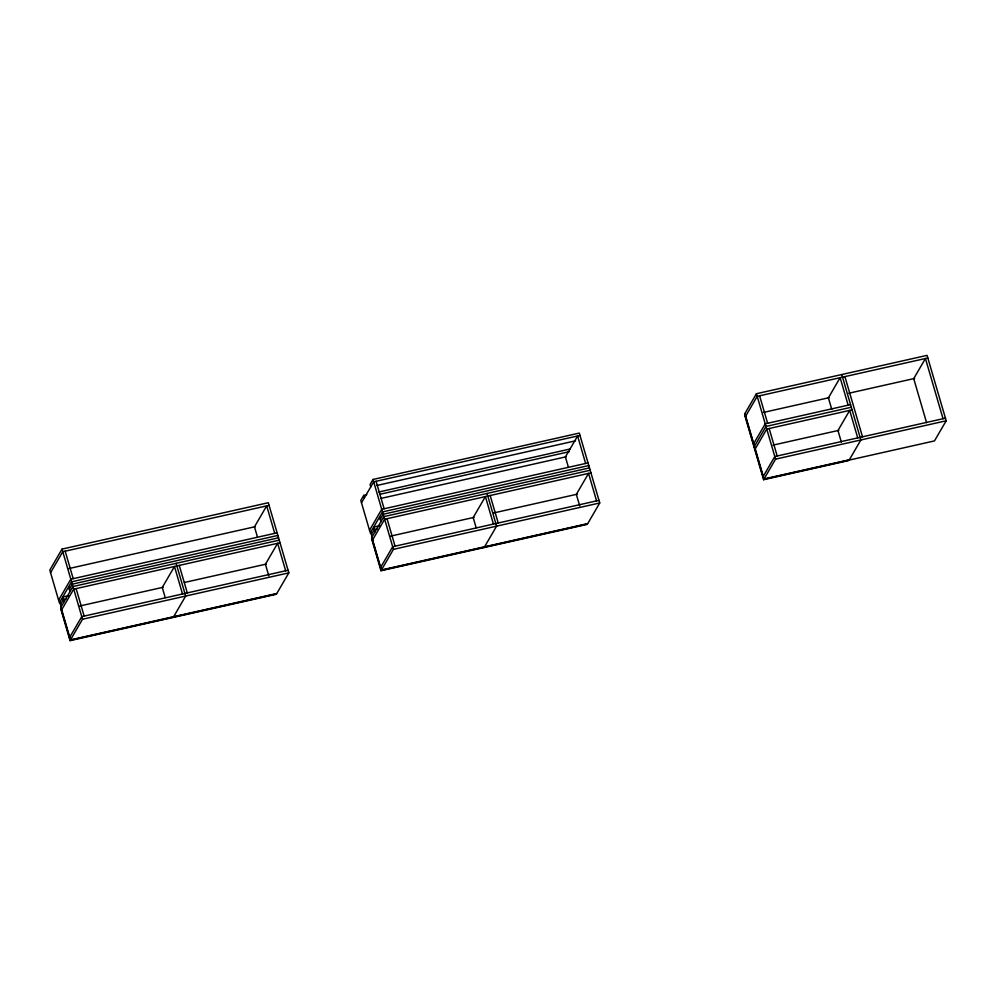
<?xml version="1.0" encoding="UTF-8"?>
<svg xmlns="http://www.w3.org/2000/svg" width="996" height="996" viewBox="0 0 996 996"><rect width="100%" height="100%" fill="white"/><g stroke="black" fill="none" stroke-linecap="round" stroke-linejoin="round"><path stroke-width="1.49" d="M279.254 540.143L72.957 586.532L60.744 607.498L70.305 640.204L276.614 593.828L288.828 572.862L268.31 502.719L62.013 549.107L49.8 570.073L59.362 602.779L71.575 581.813L277.884 535.437M50.559 572.688L62.773 551.722L269.082 505.346M58.602 600.165L70.816 579.199L277.112 532.823M60.495 604.385L63.42 599.355L66.458 598.671M69.334 589.209L72.26 584.166L278.569 537.79M61.092 607.697L60.644 608.456L70.056 640.64L172.943 617.508L173.379 616.761M61.503 610.112L73.716 589.146L280.025 542.77M69.546 637.589L81.759 616.624L288.056 570.247M70.056 640.64L82.519 619.238L62.013 549.107M366.765 494.726L363.727 495.398L360.801 500.44L370.288 532.885L382.501 511.919L588.798 465.543M590.18 470.249L383.871 516.625L371.67 537.603L381.231 570.31L587.528 523.933L599.741 502.968L579.311 433.086L373.002 479.462L370.076 484.504L370.761 486.857M361.486 502.793L373.699 481.827L579.996 435.439M369.516 530.27L381.729 509.305L588.038 462.916M371.421 534.491L374.347 529.449L377.384 528.776M380.26 519.302L383.186 514.272L589.495 467.896M372.429 540.218L384.643 519.24L590.939 472.863M380.46 567.695L392.673 546.729L598.982 500.341M484.305 546.854L483.869 547.613L380.982 570.745L393.445 549.344L373.002 479.462M756.437 393.719L744.709 413.85L763.845 479.275L934.472 440.917L946.2 420.785L927.064 355.36L756.437 393.719L775.56 459.144L763.596 479.711L848.38 460.65L848.816 459.891L764.032 478.952L754.619 446.768L754.184 447.515L763.596 479.711M745.481 416.465L757.197 396.333L927.836 357.975M753.511 443.942L765.239 423.81L850.547 404.637M755.043 449.184L766.771 429.052L852.078 409.866M763.073 476.661L774.801 456.529L945.441 418.171M849.165 460.09L860.88 439.958L841.757 374.533M376.837 485.488L575.551 440.817M378.891 491.999L570.036 449.022M379.588 494.352L569.202 451.723M68.774 568.591L255.35 526.647M381.207 498.361L566.276 456.753M763.434 412.431L829.295 397.628M848.754 393.246L914.614 378.443M851.319 407.252L765.999 426.437L754.034 446.992L744.61 414.809L745.058 414.05L754.47 446.245M68.799 595.633L62.736 597.002L64.118 601.709M379.725 525.739L373.662 527.096L375.031 531.814M773.008 445.137L838.869 430.334M79.717 606.016L163.145 587.267M184.385 582.486L266.293 564.072M390.631 536.122L474.059 517.36M493.779 512.928L577.219 494.178M775.56 459.144L946.2 420.785M82.519 619.238L288.828 572.862M393.445 549.344L599.741 502.968M171.872 617.097L70.504 639.88L61.515 609.166M173.653 616.698L276.539 593.566L276.091 594.326L173.217 617.445L185.667 596.044L176.105 563.338M482.786 547.202L381.418 569.986L372.006 537.803L371.57 538.55L380.982 570.745M484.566 546.804L587.453 523.672L587.018 524.419L484.131 547.551L496.593 526.149L487.032 493.443M943.038 418.706L925.433 358.51L913.718 378.642L926.591 422.69M844.907 376.613L862.511 436.808M848.156 405.173L840.126 377.696L828.398 397.827L831.785 409.393M857.718 437.891L849.688 410.402L837.96 430.533L841.346 442.112M759.599 395.798L767.63 423.275M769.161 428.504L777.191 455.994M585.636 463.464L577.605 435.987L565.392 456.952L568.355 467.074M596.579 500.888L588.549 473.399L576.335 494.377L579.722 505.943M490.181 495.522L498.224 523M493.431 524.07L485.401 496.593L473.187 517.559L476.15 527.693M376.09 481.28L384.132 508.757M387.033 518.704L395.076 546.182M379.563 516.949L380.945 521.655M363.727 495.398L364.411 497.763M370.724 532.138L372.106 536.844M274.722 533.358L266.679 505.881L254.478 526.847L257.429 536.969M285.665 570.783L277.623 543.306L265.422 564.271L268.796 575.837M179.268 565.417L187.298 592.894M182.517 593.965L174.474 566.487L162.261 587.466L165.224 597.588M65.176 551.186L73.206 578.664M76.119 588.599L84.15 616.088M68.649 586.843L70.019 591.562M59.81 602.032L61.179 606.738"/></g></svg>
